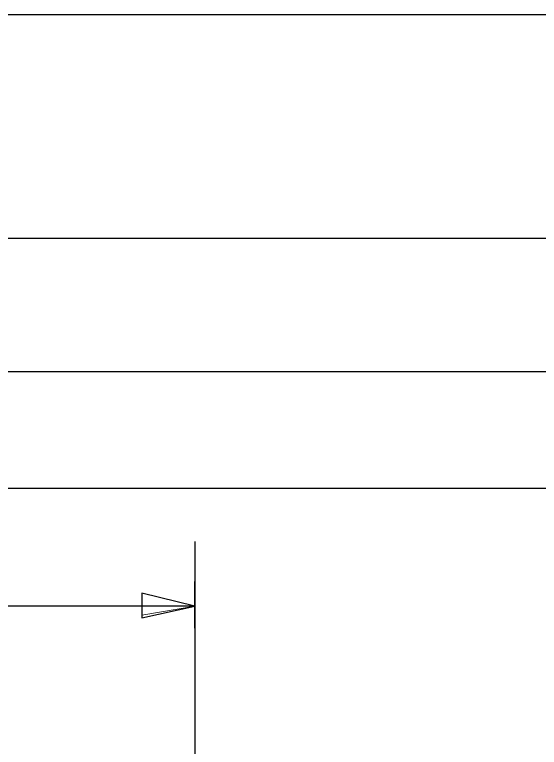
# Model space of a CAD drawing. Header units: inches. Extents: x 2 to 859, y 1 to 607.
# Drawn here: x 170.84 to 197.2, y 468.79 to 505.6 of the extents above; entities that cross this region are included whole.
import ezdxf

# ---------------------------------------------------------------- set-up
doc = ezdxf.new("R2010")
doc.units = ezdxf.units.IN
doc.header["$MEASUREMENT"] = 0
doc.layers.add('PDF_Geometry', color=7, linetype='Continuous', true_color=0x00b8b8)

msp = doc.modelspace()

# ---------------------------------------------------------------- linework, layer by layer
at = {"layer": 'PDF_Geometry', "color": 7, "lineweight": 25}
for points in [[(51.906, 505.596), (242.981, 505.596)], [(259.825, 494.344), (51.906, 494.344)], [(234.461, 487.646), (51.906, 487.646)], [(202.919, 481.792), (51.776, 481.792)], [(179.896, 479.126), (179.896, 476.46)], [(179.896, 478.346), (179.896, 471.647)], [(179.896, 474.769), (179.896, 477.11)], [(177.23, 475.289), (179.896, 475.874), (177.23, 476.525), (177.23, 475.289)], [(179.896, 476.46), (179.896, 466.054)], [(179.896, 475.874), (51.841, 475.874)]]:
    msp.add_lwpolyline(points, dxfattribs=at)
at = {"layer": 'PDF_Geometry', "color": 3, "lineweight": 0}
for points in [[(177.23, 476.525), (177.23, 475.419), (179.896, 475.874), (177.23, 476.525)], [(177.23, 475.289), (177.23, 475.419), (179.896, 475.874), (177.23, 475.289)], [(177.23, 475.289), (177.23, 475.289), (177.23, 475.419), (177.23, 475.289)]]:
    msp.add_lwpolyline(points, dxfattribs=at)

doc.saveas('drawing.dxf')
